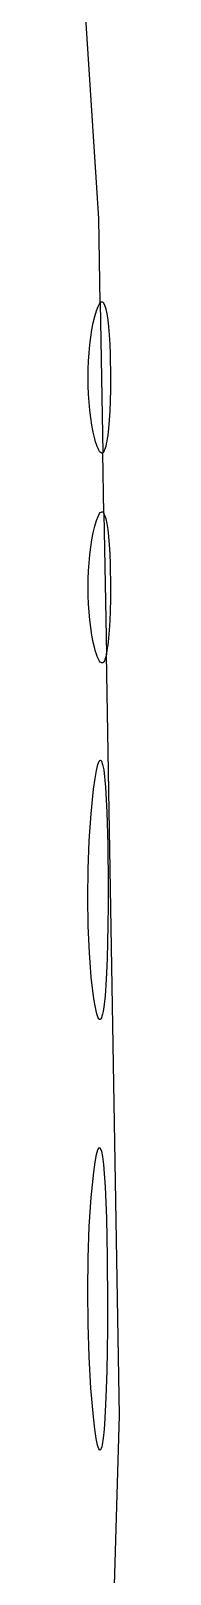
# Model space of a CAD drawing. Extents: x 70.3 to 133.4, y -81.7 to -32.
# Drawn here: x 76.077 to 76.0857, y -64.945 to -64.5946 of the extents above; entities that cross this region are included whole.
import ezdxf

# ---------------------------------------------------------------- set-up
doc = ezdxf.new("R2010")
doc.units = 0
doc.layers.add('BLACK', color=7, linetype='CONTINUOUS')

msp = doc.modelspace()

# ---------------------------------------------------------------- linework, layer by layer
at = {"layer": 'BLACK', "linetype": 'CONTINUOUS'}
for p, q in [((76.08098, -64.637223), (76.077011, -64.575382)), ((76.081312, -64.656348), (76.08098, -64.637223)), ((76.080434, -64.65815), (76.080793, -64.657197)), ((76.080793, -64.657197), (76.08114, -64.656556)), ((76.08114, -64.656556), (76.081309, -64.65635)), ((76.081309, -64.65635), (76.081312, -64.656348)), ((76.081473, -64.656219), (76.081312, -64.656348)), ((76.081312, -64.656348), (76.081902, -64.690382)), ((76.081634, -64.656163), (76.081473, -64.656219)), ((76.081791, -64.656179), (76.081634, -64.656163)), ((76.081943, -64.656269), (76.081791, -64.656179)), ((76.08209, -64.65643), (76.081943, -64.656269)), ((76.08237, -64.656963), (76.08209, -64.65643)), ((76.082628, -64.657771), (76.08237, -64.656963)), ((76.079409, -64.662495), (76.079713, -64.660908)), ((76.079713, -64.660908), (76.080064, -64.659421)), ((76.080064, -64.659421), (76.080434, -64.65815)), ((76.082862, -64.658848), (76.082628, -64.657771)), ((76.083072, -64.660187), (76.082862, -64.658848)), ((76.083254, -64.66178), (76.083072, -64.660187)), ((76.078941, -64.66591), (76.079152, -64.664167)), ((76.079152, -64.664167), (76.079409, -64.662495)), ((76.083408, -64.66362), (76.083254, -64.66178)), ((76.08353, -64.665701), (76.083408, -64.66362)), ((76.07866, -64.669554), (76.078777, -64.667711)), ((76.078777, -64.667711), (76.078941, -64.66591)), ((76.08362, -64.668014), (76.08353, -64.665701)), ((76.078567, -64.673311), (76.07859, -64.671425)), ((76.07859, -64.671425), (76.07866, -64.669554)), ((76.083694, -64.673311), (76.08362, -64.668014)), ((76.07859, -64.675197), (76.078567, -64.673311)), ((76.083675, -64.676069), (76.083694, -64.673311)), ((76.07866, -64.677069), (76.07859, -64.675197)), ((76.078777, -64.678912), (76.07866, -64.677069)), ((76.08362, -64.678608), (76.083675, -64.676069)), ((76.078941, -64.680712), (76.078777, -64.678912)), ((76.079152, -64.682456), (76.078941, -64.680712)), ((76.083408, -64.683002), (76.08353, -64.680922)), ((76.08353, -64.680922), (76.08362, -64.678608)), ((76.079409, -64.684128), (76.079152, -64.682456)), ((76.079713, -64.685715), (76.079409, -64.684128)), ((76.083072, -64.686435), (76.083254, -64.684842)), ((76.083254, -64.684842), (76.083408, -64.683002)), ((76.080064, -64.687202), (76.079713, -64.685715)), ((76.08025, -64.687878), (76.080064, -64.687202)), ((76.080434, -64.688473), (76.08025, -64.687878)), ((76.080615, -64.688988), (76.080434, -64.688473)), ((76.080793, -64.689425), (76.080615, -64.688988)), ((76.082501, -64.68929), (76.082628, -64.688851)), ((76.082628, -64.688851), (76.082748, -64.688346)), ((76.082748, -64.688346), (76.082862, -64.687774)), ((76.082862, -64.687774), (76.08297, -64.687137)), ((76.08297, -64.687137), (76.083072, -64.686435)), ((76.080968, -64.689784), (76.080793, -64.689425)), ((76.08114, -64.690066), (76.080968, -64.689784)), ((76.081309, -64.690272), (76.08114, -64.690066)), ((76.081473, -64.690403), (76.081309, -64.690272)), ((76.081554, -64.690441), (76.081473, -64.690403)), ((76.081634, -64.69046), (76.081554, -64.690441)), ((76.081713, -64.690461), (76.081634, -64.69046)), ((76.081791, -64.690443), (76.081713, -64.690461)), ((76.081867, -64.690408), (76.081791, -64.690443)), ((76.081902, -64.690382), (76.081867, -64.690408)), ((76.081902, -64.690382), (76.081943, -64.690354)), ((76.082141, -64.704153), (76.081902, -64.690382)), ((76.081943, -64.690354), (76.08209, -64.690193)), ((76.08209, -64.690193), (76.082232, -64.689962)), ((76.082232, -64.689962), (76.08237, -64.68966)), ((76.08237, -64.68966), (76.082501, -64.68929)), ((76.080064, -64.707046), (76.080434, -64.705775)), ((76.080434, -64.705775), (76.080793, -64.704822)), ((76.080793, -64.704822), (76.08114, -64.704181)), ((76.08114, -64.704181), (76.081309, -64.703975)), ((76.081309, -64.703975), (76.081473, -64.703844)), ((76.081473, -64.703844), (76.081634, -64.703788)), ((76.081634, -64.703788), (76.081791, -64.703804)), ((76.081791, -64.703804), (76.081943, -64.703894)), ((76.081943, -64.703894), (76.08209, -64.704054)), ((76.08209, -64.704054), (76.082141, -64.704153)), ((76.08237, -64.704587), (76.082141, -64.704153)), ((76.082141, -64.704153), (76.082697, -64.736184)), ((76.082628, -64.705396), (76.08237, -64.704587)), ((76.082862, -64.706473), (76.082628, -64.705396)), ((76.083072, -64.707812), (76.082862, -64.706473)), ((76.079409, -64.710119), (76.079713, -64.708533)), ((76.079713, -64.708533), (76.080064, -64.707046)), ((76.083254, -64.709405), (76.083072, -64.707812)), ((76.083408, -64.711245), (76.083254, -64.709405)), ((76.078941, -64.713535), (76.079152, -64.711792)), ((76.079152, -64.711792), (76.079409, -64.710119)), ((76.08353, -64.713326), (76.083408, -64.711245)), ((76.08362, -64.715639), (76.08353, -64.713326)), ((76.07866, -64.717179), (76.078777, -64.715336)), ((76.078777, -64.715336), (76.078941, -64.713535)), ((76.083694, -64.720936), (76.08362, -64.715639)), ((76.078567, -64.720936), (76.07859, -64.71905)), ((76.07859, -64.71905), (76.07866, -64.717179)), ((76.07859, -64.722822), (76.078567, -64.720936)), ((76.07866, -64.724694), (76.07859, -64.722822)), ((76.08362, -64.726234), (76.083675, -64.723694)), ((76.083675, -64.723694), (76.083694, -64.720936)), ((76.078777, -64.726537), (76.07866, -64.724694)), ((76.078941, -64.728337), (76.078777, -64.726537)), ((76.08353, -64.728547), (76.08362, -64.726234)), ((76.079152, -64.730081), (76.078941, -64.728337)), ((76.079409, -64.731753), (76.079152, -64.730081)), ((76.083254, -64.732468), (76.083408, -64.730627)), ((76.083408, -64.730627), (76.08353, -64.728547)), ((76.079713, -64.73334), (76.079409, -64.731753)), ((76.080064, -64.734827), (76.079713, -64.73334)), ((76.08297, -64.734762), (76.083072, -64.734061)), ((76.083072, -64.734061), (76.083254, -64.732468)), ((76.08025, -64.735502), (76.080064, -64.734827)), ((76.080434, -64.736098), (76.08025, -64.735502)), ((76.080615, -64.736613), (76.080434, -64.736098)), ((76.080793, -64.73705), (76.080615, -64.736613)), ((76.080968, -64.737409), (76.080793, -64.73705)), ((76.08114, -64.737691), (76.080968, -64.737409)), ((76.081309, -64.737897), (76.08114, -64.737691)), ((76.081473, -64.738028), (76.081309, -64.737897)), ((76.081554, -64.738066), (76.081473, -64.738028)), ((76.081867, -64.738033), (76.081791, -64.738068)), ((76.081943, -64.737979), (76.081867, -64.738033)), ((76.08209, -64.737818), (76.081943, -64.737979)), ((76.082232, -64.737586), (76.08209, -64.737818)), ((76.08237, -64.737285), (76.082232, -64.737586)), ((76.082501, -64.736915), (76.08237, -64.737285)), ((76.082628, -64.736476), (76.082501, -64.736915)), ((76.082697, -64.736184), (76.082628, -64.736476)), ((76.082697, -64.736184), (76.082748, -64.735971)), ((76.085695, -64.908913), (76.082697, -64.736184)), ((76.082748, -64.735971), (76.082862, -64.735399)), ((76.082862, -64.735399), (76.08297, -64.734762)), ((76.081634, -64.738085), (76.081554, -64.738066)), ((76.081713, -64.738086), (76.081634, -64.738085)), ((76.081791, -64.738068), (76.081713, -64.738086)), ((76.08011, -64.764324), (76.08043, -64.762481)), ((76.08043, -64.762481), (76.080739, -64.761178)), ((76.080739, -64.761178), (76.081036, -64.760406)), ((76.081036, -64.760406), (76.08118, -64.760215)), ((76.08118, -64.760215), (76.08132, -64.760152)), ((76.08132, -64.760152), (76.081456, -64.760216)), ((76.081456, -64.760216), (76.081589, -64.760405)), ((76.081589, -64.760405), (76.081841, -64.761155)), ((76.081841, -64.761155), (76.082074, -64.76239)), ((76.082074, -64.76239), (76.082479, -64.766272)), ((76.079783, -64.766719), (76.08011, -64.764324)), ((76.079205, -64.772372), (76.079783, -64.766719)), ((76.082479, -64.766272), (76.08279, -64.771961)), ((76.078796, -64.778502), (76.079205, -64.772372)), ((76.08279, -64.771961), (76.082993, -64.779368)), ((76.078555, -64.784913), (76.078796, -64.778502)), ((76.082993, -64.779368), (76.083076, -64.788406)), ((76.078482, -64.791409), (76.078555, -64.784913)), ((76.083076, -64.788406), (76.083067, -64.793145)), ((76.078577, -64.797796), (76.078482, -64.791409)), ((76.083067, -64.793145), (76.083025, -64.79753)), ((76.083025, -64.79753), (76.082951, -64.801548)), ((76.078839, -64.803878), (76.078577, -64.797796)), ((76.079268, -64.809459), (76.078839, -64.803878)), ((76.082951, -64.801548), (76.082848, -64.805186)), ((76.082848, -64.805186), (76.082716, -64.808431)), ((76.079864, -64.814344), (76.079268, -64.809459)), ((76.082557, -64.811269), (76.082373, -64.813686)), ((76.082716, -64.808431), (76.082557, -64.811269)), ((76.080199, -64.816306), (76.079864, -64.814344)), ((76.082373, -64.813686), (76.082166, -64.81567)), ((76.080363, -64.817084), (76.080199, -64.816306)), ((76.080524, -64.817729), (76.080363, -64.817084)), ((76.080682, -64.818241), (76.080524, -64.817729)), ((76.080837, -64.818624), (76.080682, -64.818241)), ((76.081688, -64.818285), (76.081556, -64.818647)), ((76.081815, -64.817805), (76.081688, -64.818285)), ((76.081937, -64.817208), (76.081815, -64.817805)), ((76.082166, -64.81567), (76.081937, -64.817208)), ((76.080988, -64.818879), (76.080837, -64.818624)), ((76.081136, -64.819007), (76.080988, -64.818879)), ((76.081209, -64.819024), (76.081136, -64.819007)), ((76.08128, -64.81901), (76.081209, -64.819024)), ((76.081351, -64.818965), (76.08128, -64.81901)), ((76.081421, -64.818889), (76.081351, -64.818965)), ((76.081556, -64.818647), (76.081421, -64.818889)), ((76.080132, -64.851391), (76.080446, -64.8497)), ((76.080446, -64.8497), (76.080749, -64.848624)), ((76.080749, -64.848624), (76.08104, -64.848149)), ((76.08104, -64.848149), (76.081179, -64.848131)), ((76.081179, -64.848131), (76.081315, -64.848258)), ((76.081315, -64.848258), (76.081575, -64.848936)), ((76.081575, -64.848936), (76.081817, -64.850169)), ((76.079807, -64.853713), (76.080132, -64.851391)), ((76.081817, -64.850169), (76.082039, -64.85194)), ((76.082039, -64.85194), (76.082419, -64.857036)), ((76.07923, -64.85947), (76.079807, -64.853713)), ((76.082419, -64.857036), (76.082703, -64.864103)), ((76.078815, -64.866023), (76.07923, -64.85947)), ((76.082703, -64.864103), (76.082878, -64.873017)), ((76.078563, -64.873143), (76.078815, -64.866023)), ((76.078473, -64.880602), (76.078563, -64.873143)), ((76.082878, -64.873017), (76.082931, -64.883655)), ((76.078546, -64.888173), (76.078473, -64.880602)), ((76.082931, -64.883655), (76.082909, -64.88916)), ((76.078781, -64.895627), (76.078546, -64.888173)), ((76.082909, -64.88916), (76.082855, -64.894205)), ((76.07918, -64.902737), (76.078781, -64.895627)), ((76.082855, -64.894205), (76.082771, -64.898779)), ((76.082771, -64.898779), (76.08266, -64.902866)), ((76.079743, -64.909275), (76.07918, -64.902737)), ((76.08266, -64.902866), (76.082522, -64.906456)), ((76.080062, -64.912037), (76.079743, -64.909275)), ((76.08236, -64.909533), (76.082175, -64.912086)), ((76.082522, -64.906456), (76.08236, -64.909533)), ((76.082607, -65.013651), (76.085695, -64.908913)), ((76.080372, -64.914156), (76.080062, -64.912037)), ((76.082175, -64.912086), (76.081968, -64.914101)), ((76.080672, -64.915645), (76.080372, -64.914156)), ((76.080818, -64.916157), (76.080672, -64.915645)), ((76.080961, -64.916517), (76.080818, -64.916157)), ((76.081101, -64.916726), (76.080961, -64.916517)), ((76.081369, -64.916698), (76.081237, -64.916786)), ((76.081498, -64.916464), (76.081369, -64.916698)), ((76.081622, -64.916085), (76.081498, -64.916464)), ((76.081742, -64.915564), (76.081622, -64.916085)), ((76.081968, -64.914101), (76.081742, -64.915564)), ((76.081169, -64.916774), (76.081101, -64.916726)), ((76.081237, -64.916786), (76.081169, -64.916774))]:
    msp.add_line(p, q, dxfattribs=at)

doc.saveas('drawing.dxf')
